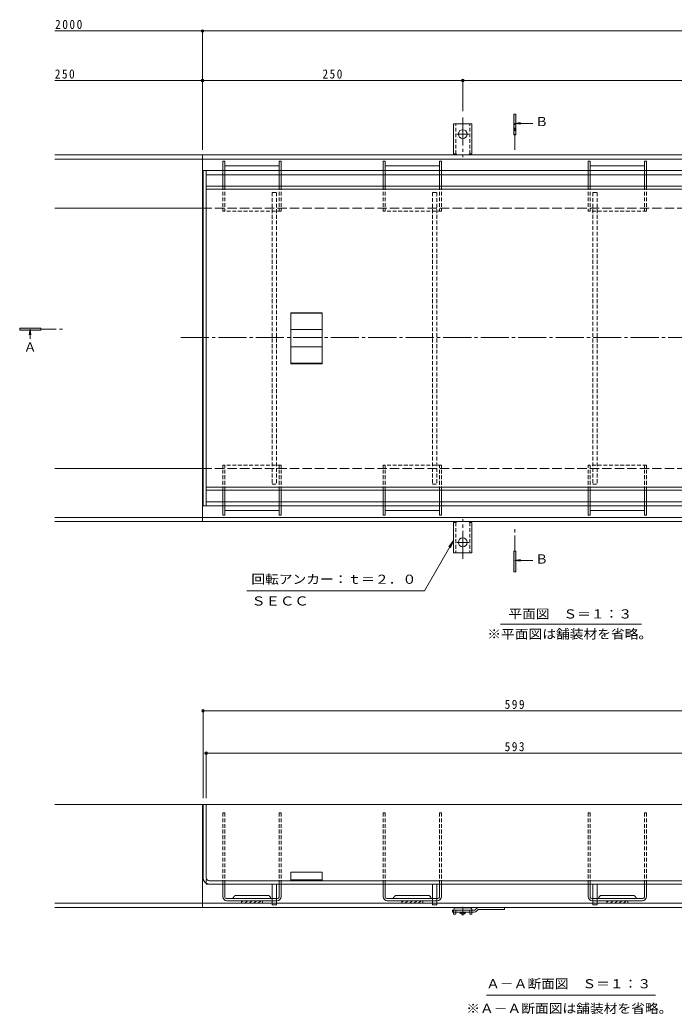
# Model space of a CAD drawing. Units: millimetres at full size, sheet at 1:3; details may follow other scales. Extents: x -1096 to 1162, y -823 to 816.
# Drawn here: x -1096 to -468, y -565 to 390 of the extents above; entities that cross this region are included whole.
import ezdxf
from ezdxf.enums import TextEntityAlignment as Align

# ---------------------------------------------------------------- set-up
doc = ezdxf.new("R2010")
doc.units = ezdxf.units.MM
doc.header["$LTSCALE"] = 3
doc.header["$PDMODE"] = 32
doc.header["$PDSIZE"] = 2.4
for name, pattern in [('CHAIN1', [8, 5, -1, 1, -1]), ('CHAIN2', [12, 9, -1, 1, -1]), ('DASHED1', [1.8, 1.2, -0.6]), ('DASHED2', [3, 2, -1]), ('DASHED3', [4, 3, -1])]:
    doc.linetypes.add(name, pattern=pattern)
for name, color, linetype, lineweight in [('4-0', 7, 'CHAIN2', 9), ('4-1', 2, 'Continuous', 9), ('4-2', 3, 'Continuous', 9), ('4-3', 4, 'Continuous', 9), ('4-4', 7, 'Continuous', 9), ('4-5', 7, 'Continuous', 9), ('4-9', 5, 'Continuous', 9), ('4-A', 6, 'Continuous', 9)]:
    doc.layers.add(name, color=color, linetype=linetype, lineweight=lineweight)
doc.styles.add('ＭＳ ゴシック', font='')
doc.styles.get('ＭＳ ゴシック').set_extended_font_data('MS Gothic')

msp = doc.modelspace()

# ---------------------------------------------------------------- linework, layer by layer
at = {"layer": '4-0'}
msp.add_line((-941.66, 85.267), (-55.359, 85.267), dxfattribs=at)
at = {"layer": '4-1', "linetype": 'CHAIN2'}
for p, q in [((-670.896, 296.348), (-670.896, 258.236)), ((-670.896, 280.401), (-676.672, 280.401)), ((-670.896, 280.401), (-665.12, 280.401)), ((-670.896, -127.547), (-670.896, -89.434)), ((-670.896, -111.599), (-676.672, -111.599)), ((-670.896, -111.599), (-665.12, -111.599))]:
    msp.add_line(p, q, dxfattribs=at)
at = {"layer": '4-1'}
for p, q in [((-679.646, 261.401), (-679.646, 290.401)), ((-670.896, 290.401), (-679.646, 290.401)), ((-670.896, 290.401), (-662.146, 290.401)), ((-662.146, 261.401), (-662.146, 290.401)), ((-920.896, 260.401), (-1062.705, 260.401)), ((-920.896, 260.401), (-71.396, 260.401)), ((-920.896, 260.401), (-920.896, -91.599)), ((-679.646, 261.401), (-678.396, 261.401)), ((-662.146, 261.401), (-663.396, 261.401)), ((-920.896, 256.401), (-1062.705, 256.401)), ((-920.896, 256.401), (-71.396, 256.401)), ((-920.896, 209.401), (-1062.705, 209.401)), ((-920.896, -40.599), (-1062.705, -40.599)), ((-920.896, -87.599), (-1062.705, -87.599)), ((-920.896, -91.599), (-1062.705, -91.599)), ((-920.896, -87.599), (-71.396, -87.599)), ((-920.896, -91.599), (-71.396, -91.599)), ((-679.646, -92.599), (-679.646, -121.599)), ((-679.646, -92.599), (-678.396, -92.599)), ((-662.146, -92.599), (-663.396, -92.599)), ((-662.146, -92.599), (-662.146, -121.599)), ((-670.896, -121.599), (-679.646, -121.599)), ((-670.896, -121.599), (-662.146, -121.599)), ((-920.396, -363.119), (-1062.705, -363.119)), ((-920.896, -363.119), (-920.896, -462.12)), ((-853.896, -458.12), (-1062.705, -458.12)), ((-699.896, -458.12), (-849.896, -458.12)), ((-545.896, -458.12), (-695.896, -458.12)), ((-391.896, -458.12), (-541.896, -458.12)), ((-71.396, -462.12), (-1062.705, -462.12))]:
    msp.add_line(p, q, dxfattribs=at)
at = {"layer": '4-1', "linetype": 'DASHED1'}
for p, q in [((-677.646, 261.255), (-677.646, 290.401)), ((-664.146, 261.255), (-664.146, 290.401)), ((-677.646, -92.453), (-677.646, -121.599)), ((-664.146, -92.453), (-664.146, -121.599)), ((-853.896, -458.12), (-849.896, -458.12)), ((-699.896, -458.12), (-695.896, -458.12)), ((-545.896, -458.12), (-541.896, -458.12))]:
    msp.add_line(p, q, dxfattribs=at)
at = {"layer": '4-1', "linetype": 'DASHED3'}
for p, q in [((-920.896, 209.401), (-71.396, 209.401)), ((-920.896, -40.599), (-71.396, -40.599))]:
    msp.add_line(p, q, dxfattribs=at)
at = {"layer": '4-1'}
for centre in [(-670.896, 280.401), (-670.896, -111.599)]:
    msp.add_circle(centre, 4.25, dxfattribs=at)
for centre, start, end in [((-678.396, 259.401), 30.00051, 90), ((-663.396, 259.401), 90, 149.99949), ((-678.396, -90.599), 270, 329.99949), ((-663.396, -90.599), 210.00051, 270)]:
    msp.add_arc(centre, 2, start, end, dxfattribs=at)
at = {"layer": '4-2'}
for p, q in [((-920.396, 245.401), (-920.396, -76.599)), ((-917.396, 245.401), (-917.396, -76.599)), ((-917.396, 230.401), (-324.396, 230.401)), ((-917.396, 227.401), (-324.396, 227.401)), ((-835.896, 59.946), (-835.896, 108.855)), ((-805.896, 108.855), (-835.896, 108.855)), ((-805.896, 108.355), (-835.896, 108.355)), ((-805.896, 108.855), (-805.896, 59.946)), ((-805.896, 92.767), (-835.896, 92.767)), ((-805.896, 76.035), (-835.896, 76.035)), ((-805.896, 60.446), (-835.896, 60.446)), ((-805.896, 59.946), (-835.896, 59.946)), ((-917.396, -58.599), (-324.396, -58.599)), ((-917.396, -61.599), (-324.396, -61.599)), ((-321.396, -363.12), (-920.396, -363.12)), ((-920.396, -433.62), (-920.396, -363.12)), ((-917.396, -433.62), (-917.396, -363.12)), ((-835.896, -436.62), (-835.896, -428.12)), ((-917.396, -439.62), (-917.396, -438.816)), ((-914.396, -436.62), (-327.396, -436.62)), ((-835.896, -435.62), (-805.896, -435.62)), ((-917.396, -439.62), (-324.396, -439.62))]:
    msp.add_line(p, q, dxfattribs=at)
at = {"layer": '4-2', "linetype": 'DASHED1'}
msp.add_line((-917.396, -438.816), (-917.396, -433.62), dxfattribs=at)
at = {"layer": '4-2'}
msp.add_lwpolyline([(-805.896, -436.62), (-805.896, -428.12), (-835.896, -428.12)], dxfattribs=at)
for radius in [6, 3]:
    msp.add_arc((-914.396, -433.62), radius, 180, 270, dxfattribs=at)
at = {"layer": '4-3'}
for p, q in [((-899.396, 254.401), (-901.396, 254.401)), ((-901.396, 254.401), (-901.396, 245.401)), ((-899.396, 254.401), (-899.396, 245.401)), ((-899.396, 249.901), (-847.396, 249.901)), ((-845.396, 254.401), (-847.396, 254.401)), ((-847.396, 254.401), (-847.396, 245.401)), ((-845.396, 254.401), (-845.396, 245.401)), ((-745.396, 254.401), (-747.396, 254.401)), ((-747.396, 254.401), (-747.396, 245.401)), ((-745.396, 254.401), (-745.396, 245.401)), ((-745.396, 249.901), (-693.396, 249.901)), ((-691.396, 254.401), (-693.396, 254.401)), ((-693.396, 254.401), (-693.396, 245.401)), ((-691.396, 254.401), (-691.396, 245.401)), ((-548.396, 254.401), (-550.396, 254.401)), ((-550.396, 254.401), (-550.396, 245.401)), ((-548.396, 254.401), (-548.396, 245.401)), ((-548.396, 249.901), (-496.396, 249.901)), ((-494.396, 254.401), (-496.396, 254.401)), ((-496.396, 254.401), (-496.396, 245.401)), ((-494.396, 254.401), (-494.396, 245.401)), ((-901.396, 241.401), (-901.396, 230.401)), ((-899.396, 241.401), (-899.396, 230.401)), ((-847.396, 241.401), (-847.396, 230.401)), ((-845.396, 241.401), (-845.396, 230.401)), ((-747.396, 241.401), (-747.396, 230.401)), ((-745.396, 241.401), (-745.396, 230.401)), ((-693.396, 241.401), (-693.396, 230.401)), ((-691.396, 241.401), (-691.396, 230.401)), ((-550.396, 241.401), (-550.396, 230.401)), ((-548.396, 241.401), (-548.396, 230.401)), ((-496.396, 241.401), (-496.396, 230.401)), ((-494.396, 241.401), (-494.396, 230.401)), ((-901.396, -72.599), (-901.396, -61.599)), ((-899.396, -72.599), (-899.396, -61.599)), ((-847.396, -72.599), (-847.396, -61.599)), ((-845.396, -72.599), (-845.396, -61.599)), ((-747.396, -72.599), (-747.396, -61.599)), ((-745.396, -72.599), (-745.396, -61.599)), ((-693.396, -72.599), (-693.396, -61.599)), ((-691.396, -72.599), (-691.396, -61.599)), ((-550.396, -72.599), (-550.396, -61.599)), ((-548.396, -72.599), (-548.396, -61.599)), ((-496.396, -72.599), (-496.396, -61.599)), ((-494.396, -72.599), (-494.396, -61.599)), ((-901.396, -85.599), (-901.396, -76.599)), ((-899.396, -85.599), (-901.396, -85.599)), ((-899.396, -85.599), (-899.396, -76.599)), ((-899.396, -81.099), (-847.396, -81.099)), ((-847.396, -85.599), (-847.396, -76.599)), ((-845.396, -85.599), (-847.396, -85.599)), ((-845.396, -85.599), (-845.396, -76.599)), ((-747.396, -85.599), (-747.396, -76.599)), ((-745.396, -85.599), (-747.396, -85.599)), ((-745.396, -85.599), (-745.396, -76.599)), ((-745.396, -81.099), (-693.396, -81.099)), ((-693.396, -85.599), (-693.396, -76.599)), ((-691.396, -85.599), (-693.396, -85.599)), ((-691.396, -85.599), (-691.396, -76.599)), ((-550.396, -85.599), (-550.396, -76.599)), ((-548.396, -85.599), (-550.396, -85.599)), ((-548.396, -85.599), (-548.396, -76.599)), ((-548.396, -81.099), (-496.396, -81.099)), ((-496.396, -85.599), (-496.396, -76.599)), ((-494.396, -85.599), (-496.396, -85.599)), ((-494.396, -85.599), (-494.396, -76.599)), ((-901.396, -439.62), (-899.396, -439.62)), ((-901.396, -451.62), (-901.396, -439.62)), ((-899.396, -452.12), (-899.396, -439.62)), ((-847.396, -439.62), (-845.396, -439.62)), ((-847.396, -452.12), (-847.396, -439.62)), ((-845.396, -451.62), (-845.396, -439.62)), ((-747.396, -439.62), (-745.396, -439.62)), ((-747.396, -451.62), (-747.396, -439.62)), ((-745.396, -452.12), (-745.396, -439.62)), ((-693.396, -439.62), (-691.396, -439.62)), ((-693.396, -452.12), (-693.396, -439.62)), ((-691.396, -451.62), (-691.396, -439.62)), ((-550.396, -439.62), (-548.396, -439.62)), ((-550.396, -451.62), (-550.396, -439.62)), ((-548.396, -452.12), (-548.396, -439.62)), ((-496.396, -439.62), (-494.396, -439.62)), ((-496.396, -452.12), (-496.396, -439.62)), ((-494.396, -451.62), (-494.396, -439.62)), ((-897.896, -453.62), (-853.896, -453.62)), ((-897.396, -455.62), (-853.896, -455.62)), ((-858.146, -450.62), (-888.646, -450.62)), ((-881.853, -455.62), (-883.396, -457.163)), ((-877.61, -455.62), (-880.11, -458.12)), ((-873.368, -455.62), (-875.867, -458.12)), ((-869.125, -455.62), (-871.625, -458.12)), ((-864.882, -455.62), (-867.382, -458.12)), ((-863.396, -458.12), (-863.396, -455.62)), ((-849.896, -453.62), (-848.896, -453.62)), ((-849.896, -455.62), (-849.396, -455.62)), ((-699.896, -453.62), (-743.896, -453.62)), ((-743.396, -455.62), (-699.896, -455.62)), ((-704.146, -450.62), (-734.646, -450.62)), ((-727.853, -455.62), (-729.396, -457.163)), ((-723.61, -455.62), (-726.11, -458.12)), ((-719.368, -455.62), (-721.868, -458.12)), ((-715.125, -455.62), (-717.625, -458.12)), ((-710.882, -455.62), (-713.382, -458.12)), ((-709.396, -458.12), (-709.396, -455.62)), ((-694.896, -453.62), (-695.896, -453.62)), ((-695.896, -455.62), (-695.396, -455.62)), ((-545.896, -453.62), (-546.896, -453.62)), ((-545.896, -455.62), (-546.396, -455.62)), ((-497.896, -453.62), (-541.896, -453.62)), ((-498.396, -455.62), (-541.896, -455.62)), ((-507.146, -450.62), (-537.646, -450.62)), ((-530.853, -455.62), (-532.396, -457.163)), ((-526.61, -455.62), (-529.11, -458.12)), ((-522.368, -455.62), (-524.868, -458.12)), ((-518.125, -455.62), (-520.625, -458.12)), ((-513.882, -455.62), (-516.382, -458.12)), ((-512.396, -458.12), (-512.396, -455.62))]:
    msp.add_line(p, q, dxfattribs=at)
at = {"layer": '4-3', "linetype": 'DASHED1'}
for p, q in [((-901.396, 245.401), (-901.396, 241.401)), ((-899.396, 245.401), (-899.396, 241.401)), ((-847.396, 245.401), (-847.396, 241.401)), ((-845.396, 245.401), (-845.396, 241.401)), ((-747.396, 245.401), (-747.396, 241.401)), ((-745.396, 245.401), (-745.396, 241.401)), ((-693.396, 245.401), (-693.396, 241.401)), ((-691.396, 245.401), (-691.396, 241.401)), ((-550.396, 245.401), (-550.396, 241.401)), ((-548.396, 245.401), (-548.396, 241.401)), ((-496.396, 245.401), (-496.396, 241.401)), ((-494.396, 245.401), (-494.396, 241.401)), ((-901.396, 230.401), (-901.396, 206.401)), ((-899.396, 230.401), (-899.396, 206.401)), ((-847.396, 230.401), (-847.396, 206.401)), ((-845.396, 230.401), (-845.396, 206.401)), ((-747.396, 230.401), (-747.396, 206.401)), ((-745.396, 230.401), (-745.396, 206.401)), ((-693.396, 230.401), (-693.396, 206.401)), ((-691.396, 230.401), (-691.396, 206.401)), ((-550.396, 230.401), (-550.396, 206.401)), ((-548.396, 230.401), (-548.396, 206.401)), ((-496.396, 230.401), (-496.396, 206.401)), ((-494.396, 230.401), (-494.396, 206.401)), ((-845.396, 206.401), (-901.396, 206.401)), ((-691.396, 206.401), (-747.396, 206.401)), ((-494.396, 206.401), (-550.396, 206.401)), ((-845.396, -37.599), (-901.396, -37.599)), ((-901.396, -61.599), (-901.396, -37.599)), ((-899.396, -61.599), (-899.396, -37.599)), ((-847.396, -61.599), (-847.396, -37.599)), ((-845.396, -61.599), (-845.396, -37.599)), ((-691.396, -37.599), (-747.396, -37.599)), ((-747.396, -61.599), (-747.396, -37.599)), ((-745.396, -61.599), (-745.396, -37.599)), ((-693.396, -61.599), (-693.396, -37.599)), ((-691.396, -61.599), (-691.396, -37.599)), ((-494.396, -37.599), (-550.396, -37.599)), ((-550.396, -61.599), (-550.396, -37.599)), ((-548.396, -61.599), (-548.396, -37.599)), ((-496.396, -61.599), (-496.396, -37.599)), ((-494.396, -61.599), (-494.396, -37.599)), ((-901.396, -76.599), (-901.396, -72.599)), ((-899.396, -76.599), (-899.396, -72.599)), ((-847.396, -76.599), (-847.396, -72.599)), ((-845.396, -76.599), (-845.396, -72.599)), ((-747.396, -76.599), (-747.396, -72.599)), ((-745.396, -76.599), (-745.396, -72.599)), ((-693.396, -76.599), (-693.396, -72.599)), ((-691.396, -76.599), (-691.396, -72.599)), ((-550.396, -76.599), (-550.396, -72.599)), ((-548.396, -76.599), (-548.396, -72.599)), ((-496.396, -76.599), (-496.396, -72.599)), ((-494.396, -76.599), (-494.396, -72.599)), ((-901.396, -371.12), (-899.396, -371.12)), ((-901.396, -439.62), (-901.396, -371.12)), ((-899.396, -439.62), (-899.396, -371.12)), ((-847.396, -371.12), (-845.396, -371.12)), ((-847.396, -439.62), (-847.396, -371.12)), ((-845.396, -439.62), (-845.396, -371.12)), ((-747.396, -371.12), (-745.396, -371.12)), ((-747.396, -439.62), (-747.396, -371.12)), ((-745.396, -439.62), (-745.396, -371.12)), ((-693.396, -371.12), (-691.396, -371.12)), ((-693.396, -439.62), (-693.396, -371.12)), ((-691.396, -439.62), (-691.396, -371.12)), ((-550.396, -371.12), (-548.396, -371.12)), ((-550.396, -439.62), (-550.396, -371.12)), ((-548.396, -439.62), (-548.396, -371.12)), ((-496.396, -371.12), (-494.396, -371.12)), ((-496.396, -439.62), (-496.396, -371.12)), ((-494.396, -439.62), (-494.396, -371.12)), ((-853.896, -455.62), (-849.896, -455.62)), ((-699.896, -455.62), (-695.896, -455.62)), ((-545.896, -455.62), (-541.896, -455.62))]:
    msp.add_line(p, q, dxfattribs=at)
at = {"layer": '4-3'}
for points in [[(-863.396, -458.12), (-883.396, -458.12), (-883.396, -455.62)], [(-709.396, -458.12), (-729.396, -458.12), (-729.396, -455.62)], [(-512.396, -458.12), (-532.396, -458.12), (-532.396, -455.62)]]:
    msp.add_lwpolyline(points, dxfattribs=at)
for centre, radius, start, end in [((-897.396, -451.62), 4, 180, 270), ((-897.896, -452.12), 1.5, 180, 270), ((-892.519, -452.12), 1.5, 270, 345.52249), ((-888.646, -453.12), 2.5, 90, 165.52249), ((-858.146, -453.12), 2.5, 14.47751, 90), ((-854.273, -452.12), 1.5, 194.47751, 270), ((-849.396, -451.62), 4, 270, 0), ((-848.896, -452.12), 1.5, 270, 0), ((-743.396, -451.62), 4, 180, 270), ((-743.896, -452.12), 1.5, 180, 270), ((-738.519, -452.12), 1.5, 270, 345.52249), ((-734.646, -453.12), 2.5, 90, 165.52249), ((-704.146, -453.12), 2.5, 14.47751, 90), ((-700.273, -452.12), 1.5, 194.47751, 270), ((-695.396, -451.62), 4, 270, 0), ((-694.896, -452.12), 1.5, 270, 0), ((-546.396, -451.62), 4, 180, 270), ((-546.896, -452.12), 1.5, 180, 270), ((-541.519, -452.12), 1.5, 270, 345.52249), ((-537.646, -453.12), 2.5, 90, 165.52249), ((-507.146, -453.12), 2.5, 14.47751, 90), ((-503.273, -452.12), 1.5, 194.47751, 270), ((-498.396, -451.62), 4, 270, 0), ((-497.896, -452.12), 1.5, 270, 0)]:
    msp.add_arc(centre, radius, start, end, dxfattribs=at)
at = {"layer": '4-4'}
for p, q in [((-920.896, 379.417), (-1062.705, 379.417)), ((-920.896, 380.317), (-920.896, 265.401)), ((-920.896, 379.417), (-71.396, 379.417)), ((-920.896, 331.821), (-1062.705, 331.821)), ((-670.896, 332.721), (-670.896, 302.348)), ((-920.396, -272.497), (-920.396, -357.119)), ((-920.396, -273.397), (-321.396, -273.397)), ((-917.396, -313.08), (-917.396, -357.119)), ((-917.396, -313.98), (-324.396, -313.98))]:
    msp.add_line(p, q, dxfattribs=at)
msp.add_lwpolyline([(-920.896, 331.821), (-670.896, 331.821), (-170.896, 331.821)], dxfattribs=at)
for p in [(-920.896, 379.417), (-920.896, 331.821), (-670.896, 331.821), (-920.396, -273.397), (-917.396, -313.98)]:
    msp.add_point(p, dxfattribs=at)
at = {"layer": '4-5', "color": 4}
for p, q in [((-621.896, 279.68), (-621.896, 299.68)), ((-620.896, 290.709), (-615.291, 291.447)), ((-620.896, 290.709), (-615.291, 289.971)), ((-620.896, 290.709), (-603.681, 290.709)), ((-1096.289, 94.121), (-1096.289, 92.121)), ((-1076.289, 94.121), (-1096.289, 94.121)), ((-1096.289, 92.121), (-1076.289, 92.121)), ((-1086.523, 93.121), (-1087.258, 87.536)), ((-1086.523, 93.121), (-1085.787, 87.536)), ((-1086.523, 93.121), (-1086.523, 83.718)), ((-1076.289, 92.121), (-1076.289, 94.121)), ((-621.896, -140.009), (-621.896, -120.009)), ((-620.896, -128.932), (-615.291, -128.194)), ((-620.896, -128.932), (-615.291, -129.67)), ((-620.896, -128.932), (-603.681, -128.932))]:
    msp.add_line(p, q, dxfattribs=at)
at = {"layer": '4-5', "color": 4, "linetype": 'CHAIN1'}
for p, q in [((-620.896, 265.408), (-620.896, 290.709)), ((-1076.289, 93.121), (-1053.097, 93.121)), ((-620.896, -120.009), (-620.896, -98.874))]:
    msp.add_line(p, q, dxfattribs=at)
at = {"layer": '4-5'}
for p, q in [((-679.804, -109.934), (-707.628, -158.127)), ((-679.804, -109.934), (-684.369, -115.884)), ((-679.804, -109.934), (-682.674, -116.863)), ((-878.174, -158.127), (-707.628, -158.127)), ((-634.745, -190.221), (-499.356, -190.221)), ((-648.193, -546.369), (-485.939, -546.369))]:
    msp.add_line(p, q, dxfattribs=at)
at = {"layer": '4-5', "color": 4}
for points in [[(-621.896, 299.68), (-619.896, 299.68), (-619.896, 279.68), (-621.896, 279.68)], [(-621.896, -120.009), (-619.896, -120.009), (-619.896, -140.009), (-621.896, -140.009)]]:
    msp.add_lwpolyline(points, dxfattribs=at)
for points in [[(-621.896, 299.68), (-621.896, 279.68), (-619.896, 299.68), (-619.896, 279.68)], [(-1076.289, 94.121), (-1076.289, 92.121), (-1096.289, 94.121), (-1096.289, 92.121)], [(-621.896, -120.009), (-621.896, -140.009), (-619.896, -120.009), (-619.896, -140.009)]]:
    msp.add_solid(points, dxfattribs=at)
at = {"layer": '4-9', "linetype": 'DASHED1', "lineweight": 5}
for p, q in [((-853.896, 224.401), (-849.896, 224.401)), ((-853.896, 224.401), (-853.896, -55.599)), ((-849.896, 224.401), (-849.896, -55.599)), ((-699.896, 224.401), (-695.896, 224.401)), ((-699.896, 224.401), (-699.896, -55.599)), ((-695.896, 224.401), (-695.896, -55.599)), ((-545.896, 224.401), (-541.896, 224.401)), ((-545.896, 224.401), (-545.896, -55.599)), ((-541.896, 224.401), (-541.896, -55.599)), ((-853.896, -55.599), (-849.896, -55.599)), ((-699.896, -55.599), (-695.896, -55.599)), ((-545.896, -55.599), (-541.896, -55.599))]:
    msp.add_line(p, q, dxfattribs=at)
at = {"layer": '4-9', "lineweight": 5}
for p, q in [((-853.896, -459.619), (-853.896, -439.619)), ((-849.896, -459.619), (-849.896, -439.619)), ((-699.896, -459.619), (-699.896, -439.619)), ((-695.896, -459.619), (-695.896, -439.619)), ((-545.896, -459.619), (-545.896, -439.619)), ((-541.896, -459.619), (-541.896, -439.619)), ((-853.896, -453.619), (-849.896, -453.619)), ((-699.896, -453.619), (-695.896, -453.619)), ((-545.896, -453.619), (-541.896, -453.619)), ((-849.896, -459.619), (-853.896, -459.619)), ((-695.896, -459.619), (-699.896, -459.619)), ((-541.896, -459.619), (-545.896, -459.619))]:
    msp.add_line(p, q, dxfattribs=at)
at = {"layer": '4-9', "color": 3}
for p, q in [((-680.896, -464.62), (-659.396, -464.62)), ((-680.896, -464.62), (-680.896, -466.62)), ((-659.81, -466.62), (-680.896, -466.62)), ((-657.775, -462.998), (-659.396, -464.62)), ((-657.689, -465.741), (-656.068, -464.12)), ((-656.068, -464.12), (-630.896, -464.12)), ((-655.654, -462.12), (-630.896, -462.12)), ((-630.896, -462.12), (-630.896, -464.12))]:
    msp.add_line(p, q, dxfattribs=at)
at = {"layer": '4-9', "color": 4, "linetype": 'DASHED2'}
for p, q in [((-679.646, -464.619), (-679.646, -466.62)), ((-677.646, -466.62), (-677.646, -465.619)), ((-664.146, -466.62), (-664.146, -465.619)), ((-662.146, -466.62), (-662.146, -464.619))]:
    msp.add_line(p, q, dxfattribs=at)
at = {"layer": '4-9', "color": 4}
for p, q in [((-679.646, -466.62), (-679.646, -468.419)), ((-664.146, -462.619), (-677.646, -462.619)), ((-677.646, -466.62), (-677.646, -468.419)), ((-664.146, -466.62), (-664.146, -468.419)), ((-662.146, -466.62), (-662.146, -468.419)), ((-677.646, -468.419), (-679.646, -468.419)), ((-662.146, -468.419), (-664.146, -468.419))]:
    msp.add_line(p, q, dxfattribs=at)
at = {"layer": '4-9', "color": 2}
for p, q in [((-673.646, -467.119), (-673.646, -466.62)), ((-671.896, -468.619), (-673.646, -467.119)), ((-668.146, -467.119), (-673.646, -467.119)), ((-668.146, -467.119), (-669.896, -468.619)), ((-668.146, -467.119), (-668.146, -466.62)), ((-669.896, -468.619), (-671.896, -468.619))]:
    msp.add_line(p, q, dxfattribs=at)
at = {"layer": '4-9', "color": 4, "linetype": 'CHAIN1'}
msp.add_line((-670.896, -461.523), (-670.896, -469.808), dxfattribs=at)
at = {"layer": '4-9', "color": 4}
for centre, start, end in [((-677.646, -464.619), 90, 180), ((-664.146, -464.619), 0, 90)]:
    msp.add_arc(centre, 2, start, end, dxfattribs=at)
at = {"layer": '4-9', "color": 4, "linetype": 'DASHED2'}
for centre, start, end in [((-676.646, -465.619), 90, 180), ((-665.146, -465.619), 0, 90)]:
    msp.add_arc(centre, 1, start, end, dxfattribs=at)
at = {"layer": '4-9', "color": 3}
for centre, start, end in [((-659.81, -463.62), 270, 314.99996), ((-655.654, -465.12), 90, 134.99996)]:
    msp.add_arc(centre, 3, start, end, dxfattribs=at)
at = {"layer": '4-A'}
for p, q in [((-920.396, 245.401), (-321.396, 245.401)), ((-917.396, 241.401), (-324.396, 241.401)), ((-917.396, -72.599), (-324.396, -72.599)), ((-920.396, -76.599), (-321.396, -76.599))]:
    msp.add_line(p, q, dxfattribs=at)

# ---------------------------------------------------------------- texts
at = {"layer": '4-4', "color": 2, "char_height": 8.798, "attachment_point": 7, "style": 'ＭＳ ゴシック'}
for s, insert in [('\\T1.28;\\W0.9;2000', (-1062.441, 381.217)), ('\\T1.27;\\W0.9;250', (-1062.705, 333.621)), ('\\T1.27;\\W0.9;250', (-805.646, 333.621)), ('\\T1.27;\\W0.9;599', (-630.646, -271.597)), ('\\T1.27;\\W0.9;593', (-630.646, -312.18))]:
    msp.add_mtext(s, dxfattribs=dict(at, insert=insert))
at = {"layer": '4-5', "color": 2, "style": 'ＭＳ ゴシック'}
for s, p in [('Ｂ', (-601.061, 285.411)), ('Ａ', (-1092.444, 68.994)), ('Ｂ', (-601.061, -134.582))]:
    msp.add_text(s, height=8.798, dxfattribs=at).set_placement(p, align=Align.BOTTOM_LEFT)
for s, width, p in [('回転アンカー：ｔ＝２．０', 1.1, (-873.986, -154.017)), ('ＳＥＣＣ', 1.15, (-873.986, -174.887)), ('平面図\u3000Ｓ＝１：３', 1.1, (-627.074, -187.31)), ('※平面図は舗装材を省略。', 1.1, (-647.324, -206.617)), ('Ａ－Ａ断面図\u3000Ｓ＝１：３', 1.1, (-648.4, -542.413)), ('※Ａ－Ａ断面図は舗装材を省略。', 1.1, (-667.566, -566.092))]:
    msp.add_text(s, height=8.798, dxfattribs=dict(at, width=width)).set_placement(p, align=Align.BOTTOM_LEFT)

doc.saveas('drawing.dxf')
